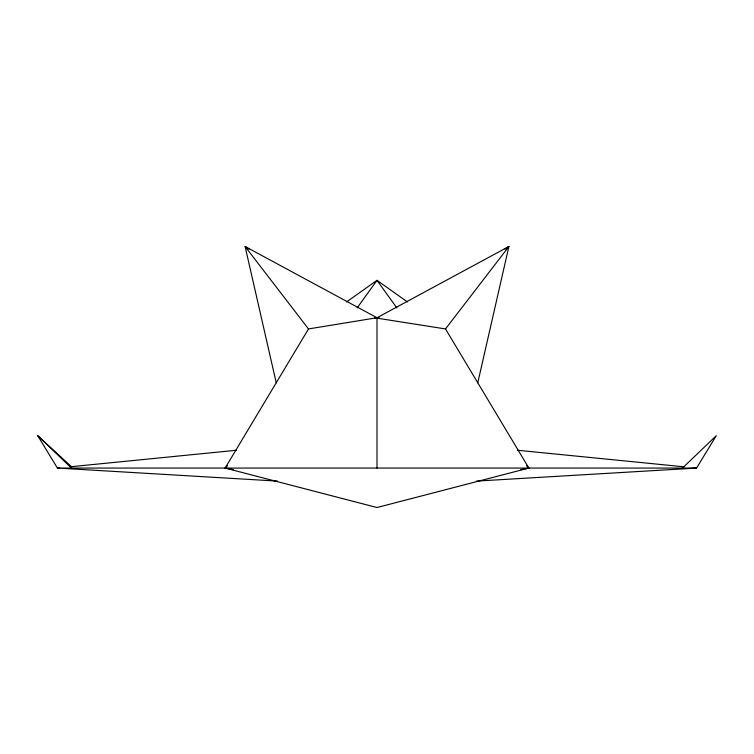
<?xml version="1.0" encoding="UTF-8"?>
<svg xmlns="http://www.w3.org/2000/svg" width="754" height="754" viewBox="0 0 754 754"><rect width="100%" height="100%" fill="white"/><g stroke="black" fill="none" stroke-linecap="round" stroke-linejoin="round"><path stroke-width="1.13" d="M477.763 382.787L508.912 246.473L377 317.736L308.499 328.942L225.135 468.064L377 507.527L528.865 468.064L445.501 328.942L374.719 317.792M357.151 307.915L377 280.328L407.443 301.939M445.501 328.942L508.912 246.473L505.048 249.14M227.548 465.652L225.135 468.064L233.184 469.61M346.557 301.939L377 280.328L396.849 307.915M520.816 469.61L528.865 468.064L526.452 465.652M59.773 467.829L57.427 468.064L37.7 435.652L71.47 466.669L71.47 468.064L37.7 435.652M70.31 466.783L236.652 450.232M476.358 481.109L696.573 468.064L716.3 435.652L682.53 468.064L682.53 466.669M276.237 382.787L245.088 246.473L377 317.736L379.281 317.792M277.642 481.109L57.427 468.064L696.573 468.064L694.227 467.829M517.348 450.232L683.689 466.783M248.952 249.14L245.088 246.473L308.499 328.942M377 317.736L377 468.064"/></g></svg>
